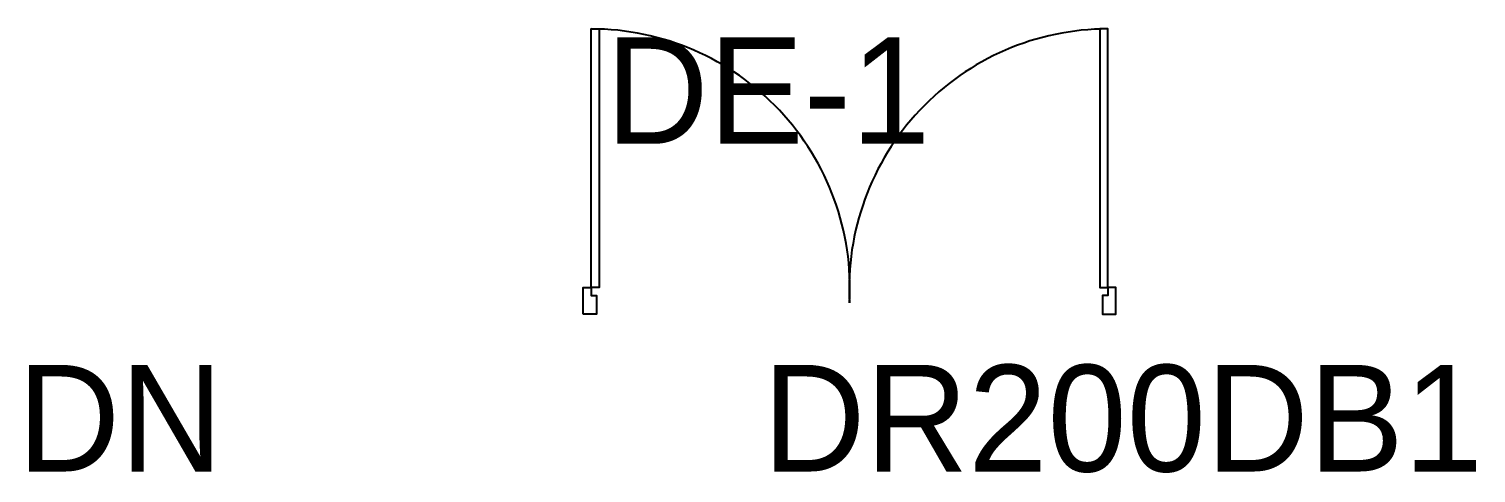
# Model space of a CAD drawing. Header units: inches. Extents: x -2548 to -2391, y 2200 to 2352.
# Drawn here: x -2520.94 to -2515.51, y 2311.01 to 2312.67 of the extents above; entities that cross this region are included whole.
import ezdxf

# ---------------------------------------------------------------- set-up
doc = ezdxf.new("R2010")
doc.units = ezdxf.units.IN
doc.header["$MEASUREMENT"] = 0
for name, color, linetype in [('4', 4, 'Continuous'), ('DOOR', 9, 'Continuous'), ('VPORTS', 7, 'Continuous')]:
    doc.layers.add(name, color=color, linetype=linetype)

# ---------------------------------------------------------------- blocks, each defined once
blk = doc.blocks.new('DR200DB1')
at = {"layer": 'DOOR'}
for points in [[(-0.97, 0.05), (-0.97, 1.02), (-0.94, 1.02), (-0.94, 0.05)], [(-1, -0.05), (-1, 0.05), (-0.97, 0.05), (-0.97, 0.02), (-0.95, 0.02), (-0.95, -0.05)], [(0.97, 0.05), (0.97, 0.02), (0.95, 0.02), (0.95, -0.05), (1, -0.05), (1, 0.05)]]:
    blk.add_lwpolyline(points, close=True, dxfattribs=at)
at = {"layer": 'DOOR', "linetype": 'Continuous'}
blk.add_lwpolyline([(0.97, 0.05), (0.97, 1.02), (0.94, 1.02), (0.94, 0.05)], close=True, dxfattribs=at)
at = {"layer": 'DOOR', "color": 15}
for centre, start, end in [((-0.97, 0.0486), 356.7108, 90), ((0.97, 0.0486), 90, 183.2892)]:
    blk.add_arc(centre, 0.9714, start, end, dxfattribs=at)

msp = doc.modelspace()

# ---------------------------------------------------------------- block references
at = {"layer": 'VPORTS'}
msp.add_blockref('DR200DB1', (-2517.85903, 2311.65272), dxfattribs=at)

# ---------------------------------------------------------------- texts
at = {"layer": '4'}
for s, p in [('DE-1', (-2518.77454, 2312.2418)), ('DN', (-2520.98477, 2311.01229)), ('DR200DB1', (-2518.1856, 2311.01229))]:
    msp.add_text(s, height=0.4, dxfattribs=at).set_placement(p)

doc.saveas('drawing.dxf')
